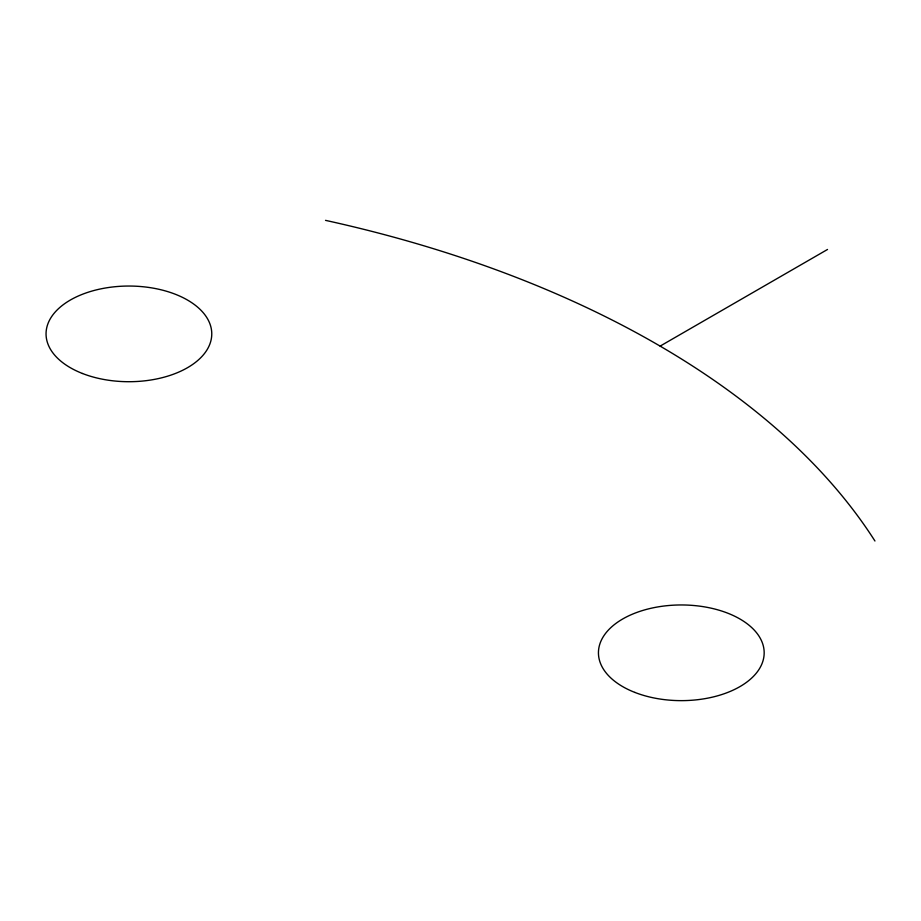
<?xml version="1.0" encoding="UTF-8"?>
<svg xmlns="http://www.w3.org/2000/svg" width="921" height="921" viewBox="0 0 921 921"><rect width="100%" height="100%" fill="white"/><g stroke="black" fill="none" stroke-linecap="round" stroke-linejoin="round"><path stroke-width="1.38" d="M660.127 346.112L827.519 249.464M325.527 220.361A943.231 544.576 0 0 1 874.95 541.007M82.464 373.489A82.855 47.834 0 0 0 211.554 337.293A82.855 47.834 0 0 0 92.699 290.852A82.855 47.834 0 0 0 82.464 373.489M634.868 692.419A82.855 47.834 0 0 0 763.958 656.213A82.855 47.834 0 0 0 645.103 609.771A82.855 47.834 0 0 0 634.868 692.419"/></g></svg>
